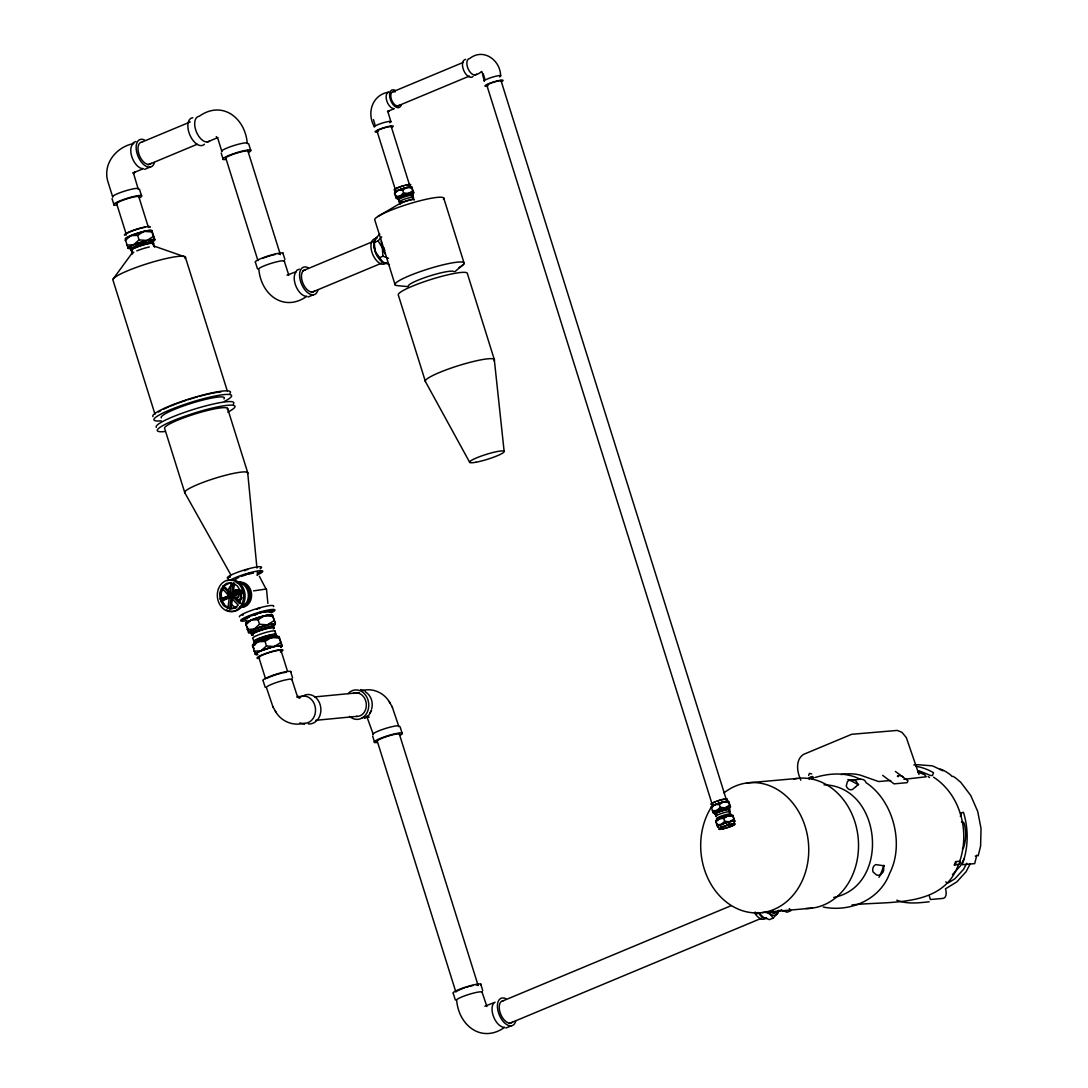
<?xml version="1.0" encoding="UTF-8"?>
<svg xmlns="http://www.w3.org/2000/svg" width="1088" height="1088" viewBox="0 0 1088 1088"><rect width="100%" height="100%" fill="white"/><g stroke="black" fill="none" stroke-linecap="round" stroke-linejoin="round"><path stroke-width="1.5" d="M229.486 595.843L220.062 598.998L219.681 593.246L221.53 588.023L228.113 594.742L229.622 594.606M234.423 595.435L233.879 597.611M255.422 653.058L255.381 654.391L252.525 645.293L253.994 648.516M279.154 638.044L279.194 636.711L282.037 645.796L279.154 638.044L271.388 637.446L265.05 641.39L258.06 641.743L252.484 646.626M732.863 816.258L732.89 815.388L734.726 821.236L732.863 816.258L727.845 815.878L723.806 818.407L719.277 818.638L715.714 821.766L717.59 826.758M715.714 821.766L715.754 820.923M128.248 246.949L128.112 248.295L125.27 239.197A14.035 1.958 -17.4 0 1 138.978 232.75A14.035 1.958 -17.4 0 1 151.83 231.173M248.581 632.672L245.725 623.587M275.346 622.717L275.237 624.077L272.381 614.992L275.346 622.717L273.115 624.675M394.604 193.46L394.672 192.59L396.508 198.424L394.604 193.46L398.194 190.305L402.628 190.101L406.762 187.544L411.726 187.925L413.63 192.902L411.808 187.054L411.726 187.925M713.293 811.934L713.211 812.804L711.375 806.956M730.415 806.398L730.347 807.269L728.511 801.421L730.415 806.398L728.049 808.493M151.803 231.948L151.926 230.602L154.782 239.7L151.803 231.948L144.065 231.363L137.646 235.334L130.737 235.661L125.161 240.557M227.895 608.328L223.584 605.676L220.687 600.97L222.197 600.834L225.094 605.526L229.405 608.192L227.895 608.328L229.228 598.305L230.738 598.155A2.394 1.986 84.5 0 0 232.057 594.456A2.394 1.986 84.5 0 0 228.63 594.728A2.394 1.986 84.5 0 0 230.656 598.169M229.609 608.736L230.942 598.713L232.451 598.563L231.118 608.586L229.609 608.736L234.342 608.206L238.272 605.118L231.69 598.4M232.995 583.236L231.662 593.259L233.172 593.123L234.505 583.086L232.995 583.236L237.306 585.888L240.203 590.594L241.713 590.444M266.37 589.642L259.379 576.327M778.287 910.778L777.73 913.09L773.16 918.095L769.434 919.646L762.402 916.98L759.179 912.818M389.45 264.615L382.418 261.936L374.898 250.838L374.354 242.461L375.224 238.979L379.78 234.002M959.262 864.212A2.366 1.958 84.9 0 0 959.725 861.22L955.631 861.587L954.339 865.014L959.262 864.212L959.725 861.247C969.979 831.613 960.541 794.675 933.572 777.186M978.153 855.862L980.601 846.124L981.036 828.539L977.718 811.444L970.741 795.478L960.731 782.258C958.678 780.817 953.238 775.186 951.891 776.37C951.633 774.874 939.678 767.366 939.638 769.529M223.04 587.874L221.19 593.096L221.571 598.849L220.062 598.998M958.433 864.647C942.956 908.63 888.461 900.66 852.026 904.944M966.742 863.246L963.601 869.244L954.897 878.791L948.314 882.79A2.516 2.081 84.9 0 1 945.88 881.81M970.319 863.614L966.062 871.76L956.746 881.96L945.486 888.814A9.561 5.209 67.4 0 1 942.942 898.402L930.417 899.518L929.288 895.914M371.498 710.777L368.737 715.346L364.711 718.23M113.302 278.773L132.831 252.09M231.078 593.395A2.394 1.986 84.5 0 0 229.935 596.428L228.97 596.7L228.589 595.503L231.35 593.613M232.492 597.924A2.394 1.986 84.5 0 1 229.935 596.428L228.834 595.15L229.214 597.203L230.887 597.829L233.458 596.278L233.022 594.238M374.354 242.461L378.08 240.91L381.752 236.885M230.71 593.028L229.201 593.164L222.618 586.446L226.549 583.358L231.282 582.828L229.949 592.865L231.458 592.715M222.618 586.446L230.833 582.542M952.449 874.616L960.378 865.939L964.009 858.976A2.516 2.081 84.9 0 1 964.417 858.541M856.106 786.515L852.394 789.494A5.739 4.746 84.9 0 1 846.26 785.93L847.443 781.47L850.544 779.688L851.918 780.232A5.331 4.406 84.9 0 1 857.412 783.442L858.622 784.394L856.12 786.502M247.724 569.609L246.731 569.568M269.552 612L273.102 610.83L269.906 612.014M810.832 777.254L812.464 776.519L813.443 777.362M153.231 236.504L146.921 240.448L139.074 239.89L133.593 244.746L126.589 245.113M412.651 190.849L408.585 193.392L403.553 193.025L400.017 196.153L395.515 196.384M273.686 620.881L267.376 624.838L259.529 624.267L254.048 629.136L247.044 629.49M729.354 805.215L725.302 807.758L720.256 807.391L716.734 810.519L712.218 810.75M411.346 194.126L413.712 192.032M245.616 624.947L251.206 620.038L258.114 619.725L264.534 615.74L272.258 616.338M280.582 642.586L274.244 646.544L266.478 645.946L260.862 650.855L253.898 651.182M711.307 807.826L714.898 804.671L719.331 804.467L723.466 801.91L728.43 802.291M733.774 819.169L729.667 821.726L724.717 821.331L721.099 824.486L716.638 824.69M455.042 271.551L463.733 264.18M377.686 216.607L402.043 202.232M133.062 142.814L135.891 141.454M296.494 270.477L299.336 269.103M259.311 608.654C261.65 607.308 254.646 609.416 257.122 609.334M133.865 143.521C116.022 146.798 101.986 164.492 108.202 182.594L112.771 197.186M142.392 141.889L190.21 121.951M147.846 164.859L197.2 144.269M207.318 141.97L217.94 137.537M144.636 169.347L149.858 167.171M393.054 91.691L463.366 62.356M397.555 106.039L469.431 76.065M474.98 74.977C484.486 72.624 480.08 66.069 484.364 81.206A8.758 1.224 -17.4 0 1 493.83 76.745A8.758 1.224 -17.4 0 1 499.623 76.894M295.759 271.823L287.069 275.196M302.899 270.776L373.102 241.482M379.195 257.774L382.922 256.224L388.47 258.305M311.454 292.441L381.657 263.16M308.067 297.01L313.303 294.821M240.394 591.002L232.288 593.898L240.203 590.594M221.571 598.849L229.5 595.544M220.687 600.97L228.602 597.666M240.829 592.579L232.914 595.884L242.338 592.43L240.829 592.579L241.21 598.318L239.36 603.541L232.778 596.822L234.287 596.673L240.87 603.405M222.197 600.834L228.793 598.074C240.38 599.882 225.162 585.276 228.888 598.033M811.58 778.573L813.715 777.689M495.108 1002.211L484.881 1006.223M502.33 1001.123L731.068 905.706M960.486 813.443L963.438 812.219A68.857 56.889 84.9 0 1 962.159 864.742L974.685 863.627L976.806 855.168A1.741 1.442 84.9 0 1 975.256 856.093M509.334 1023.454L761.573 918.231M774.098 912.995L778.804 911.037A11.818 6.446 67.4 0 0 781.075 909.949M505.893 1028.038L511.115 1025.848M230.207 576.45L229.133 577.062L230.248 576.939M232.859 580.475L233.934 579.931L231.445 580.407M242.352 615.21L243.277 614.91M246.269 569.69L244.283 570.602L245.385 570.479M253.558 590.866L266.478 588.989L267.893 603.486M833.68 897.45C891.018 886.38 882.341 786.094 824.038 784.815M815.075 777.512C829.831 772.97 846.6 772.072 860.567 779.457M235.851 608.07L231.118 608.586M929.166 901.789C918.517 902.904 906.916 904.359 896.784 900.198M228.766 595.163L230.112 595.027M229.214 597.203L232.234 597.693L230.887 597.829M296.834 696.837L304.558 696.102M362.712 690.513C373.388 687.67 384.812 693.301 389.912 702.875M314.636 696.918L359.394 692.621M315.765 720.31L357.204 716.326M362.209 717.645L369.186 717.142L366.629 716.258M913.798 764.986L916.926 764.701M747.198 782.911L796.974 778.464M851.918 780.232C856.202 780.314 864.022 776.628 866.062 782.653C893.697 800.958 904.414 844.519 889.726 873.161C880.083 899.79 849.946 912.574 823.262 907.025M890.705 780.518L878.56 781.538L860.091 775.037A66.001 54.522 84.9 0 0 841.133 774.574M903.91 779.334L926.255 776.778L924.678 774.738L917.769 771.895M762.239 912.587L812.029 908.126M898.348 776.655C894.744 775.975 901.884 774.33 903.108 777.131M232.206 598.618L230.112 597.53M917.633 764.714L932.498 765.857L942.942 770.78M408.218 286.661L397.242 285.614A36.23 5.046 -17.4 0 1 432.793 267.58A36.23 5.046 -17.4 0 1 459.041 267.553M810.818 777.254L809.159 777.566L809.173 779.144M360.672 689.574L365.323 691.057M299.894 722.84L304.558 724.309M297.31 697.19L299.88 698.074M153.408 245.861L185.314 256.999L227.297 390.932M230.003 593.735L231.676 594.374L232.125 596.414M765.68 912.302L769.842 913.879L773.16 918.095M781.578 910.098L787.127 912.234L790.854 910.683L789.249 908.575M216.267 136.585L217.845 138.611L221.938 151.654A13.614 1.89 -17.4 0 1 234.097 145.479A13.614 1.89 -17.4 0 1 247.425 143.684M232.342 592.702L233.512 593.382M918.762 770.712L930.702 775.526L932.47 775.499L933.518 772.698A68.857 56.889 84.9 0 0 916.001 766.306M895.397 771.446L908.018 780.871L907.134 782.68L894.023 783.85L882.654 775.363M928.132 776.506L929.478 777.553M299.064 697.68L296.902 694.974L291.856 679.252M224.128 586.296L229.622 591.899M811.689 773.949L809.431 773.364L808.615 775.404M366.955 716.897L373.361 734.631A13.614 1.89 -17.4 0 1 385.519 728.457A13.614 1.89 -17.4 0 1 398.847 726.662M275.305 711.008C280.65 721.194 292.862 726.376 303.946 723.234A13.614 11.261 84.5 0 0 315.37 707.866A13.614 11.261 84.5 0 0 300.22 696.796M236.286 594.592L236.246 596.02L235.212 595.775M486.907 1006.522L481.998 991.902M378.08 240.91L382.337 247.724L382.922 256.224M392.238 706.942L398.657 725.954M292.046 679.973A13.614 1.89 -17.4 0 0 278.718 681.754A13.614 1.89 -17.4 0 0 266.56 687.929L272.979 706.955M389.137 701.515L392.455 707.309M272.775 706.588L276.08 712.368M227.31 409.632A33.075 4.61 -17.4 0 0 196.996 413.358A33.075 4.61 -17.4 0 0 164.682 428.577L184.838 492.85L230.806 574.804M504.125 451.275L494.278 359.394L467.228 273.074A36.23 5.046 -17.4 0 0 429.257 280.01A36.23 5.046 -17.4 0 0 398.385 295.27L425.435 381.602L469.703 462.373M288.796 275.114L284.186 260.875M918.979 774.479L906.331 737.623L902.006 732.36L897.369 730.415L851.714 734.291L803.542 754.392C794.893 759.995 797.205 772.412 800.836 780.232M500.63 75.63C500.33 60.071 483.33 47.736 469.785 58.439A8.758 4.774 67.4 0 0 468.085 68.789A8.758 4.774 67.4 0 0 476.653 74.174M500.915 80.335L726.539 800.292M728.579 806.779L730.102 811.648M723.806 818.407L724.717 821.331M719.331 804.467L720.256 807.391M483.249 73.834L484.772 78.69M486.812 85.177L711.919 803.515M714.462 811.621L715.986 816.49A7.589 1.061 -17.4 0 1 724.186 812.614A7.589 1.061 -17.4 0 1 729.218 812.75M716.693 822.977L717.618 825.901M443.7 197.975L463.978 262.725M390.81 121.434L388.035 112.186L389.069 110.704L387.423 111.506L394.25 108.65A8.758 4.774 67.4 0 1 386.757 100.858A8.758 4.774 67.4 0 1 389.069 92.113C372.137 94.37 366.289 113.451 374.544 127.01A8.758 1.224 -17.4 0 1 384.01 122.563A8.758 1.224 -17.4 0 1 389.803 122.713M391.095 126.113L409.836 185.953M411.876 192.426L413.386 197.268M402.628 190.101L403.553 193.025M373.429 119.639L374.952 124.494M376.978 130.954L395.733 190.794M397.759 197.268L399.282 202.11M395.148 284.92L374.857 220.17A36.23 5.046 -17.4 0 1 410.244 203.497A36.23 5.046 -17.4 0 1 443.442 199.43M248.635 143.67L250.634 150.049M282.921 253.069L284.92 259.447M247.234 142.977C245.072 117.844 222.142 99.974 199.254 116.253A13.614 7.426 67.4 0 0 196.602 132.342A13.614 7.426 67.4 0 0 209.93 140.719M247.683 150.307L280.391 254.687M225.733 157.842L257.938 260.617M221.204 153.082L223.203 159.46M257.489 268.858L255.49 262.48A14.756 2.054 -17.4 0 1 268.668 255.789A14.756 2.054 -17.4 0 1 283.125 253.844M400.058 726.648L402.057 733.026M480.733 984.096L482.732 990.474M399.146 733.407L478.176 985.592M377.196 740.942L455.709 991.508M372.626 736.059L374.626 742.438M455.301 999.886L453.302 993.507A14.756 2.054 -17.4 0 1 466.494 986.816A14.756 2.054 -17.4 0 1 480.95 984.871M227.542 408.313L247.683 472.586L256.958 568.099M139.468 189.203L141.467 195.582M290.591 671.446L292.59 677.824M138.067 188.51L133.742 174.121L133.77 172.842L133.729 173.658L135.361 171.822L132.79 173.06L143.426 168.626A13.614 7.426 67.4 0 1 132.695 158.998A13.614 7.426 67.4 0 1 132.75 144.16M138.462 195.663L148.417 227.433M152.402 240.135L154.387 246.5A11.818 1.646 -17.4 0 1 154.55 247.112M274.883 630.972L276.896 637.432M280.949 650.352L287.531 671.35M265.05 641.39L266.478 645.946M137.646 235.334L139.074 239.89M258.114 619.725L259.529 624.267M116.498 203.198L126.466 234.967M130.438 247.67L132.437 254.021A11.818 1.646 -17.4 0 1 133.797 252.307M254.946 644.966L252.919 638.506A11.818 1.646 -17.4 0 1 263.473 633.148A11.818 1.646 -17.4 0 1 275.046 631.598M258.998 657.886L265.581 678.885M247.275 626.783L248.703 631.326M112.037 198.614L114.036 204.993M265.159 687.235L263.16 680.857A14.756 2.054 -17.4 0 1 276.352 674.166A14.756 2.054 -17.4 0 1 290.795 672.221M154.999 414.242L113.03 280.31A38.039 5.29 -17.4 0 1 150.185 262.793A38.039 5.29 -17.4 0 1 185.055 258.522M257.285 571.458L257.611 574.804M715.51 814.232A7.575 1.061 -17.4 0 1 722.65 810.56A7.575 1.061 -17.4 0 1 728.878 810.22M717.971 818.802A7.575 1.061 -17.4 0 1 722.894 815.524A7.575 1.061 -17.4 0 1 730.415 814.749M715.142 813.552A7.738 1.074 -17.4 0 1 722.432 809.812A7.738 1.074 -17.4 0 1 728.783 809.458M716.598 814.422A7.575 1.061 -17.4 0 1 720.582 811.458A7.575 1.061 -17.4 0 1 729.558 809.934M717.142 819.618A7.738 1.074 -17.4 0 1 724.064 815.946A7.738 1.074 -17.4 0 1 730.782 815.456M714.802 812.954A9.017 1.251 -17.4 0 1 716.135 810.778A9.017 1.251 -17.4 0 1 727.777 807.255A9.017 1.251 -17.4 0 1 728.457 808.819M712.123 804.467A8.704 1.21 -17.4 0 1 717.726 800.822A8.704 1.21 -17.4 0 1 727.246 799.422M712.014 806.997A8.704 1.21 -17.4 0 1 720.691 802.699A8.704 1.21 -17.4 0 1 727.301 802.522M711.906 807.133A9.017 1.251 -17.4 0 1 720.188 802.808A9.017 1.251 -17.4 0 1 727.804 802.318M717.182 803.937A8.119 1.129 -17.4 0 1 723.112 802.142M727.192 801.543A8.119 1.129 -17.4 0 1 727.6 802.033M728.362 807.636A7.385 1.034 -17.4 0 1 728.212 808.506M715.197 812.437A7.385 1.034 -17.4 0 1 718.42 810.125A7.385 1.034 -17.4 0 1 727.491 807.65M712.218 804.086A7.589 1.061 -17.4 0 1 715.265 801.883M716.978 801.244A7.589 1.061 -17.4 0 1 724.064 799.313M716.271 821.086A9.017 1.251 -17.4 0 1 723.438 817.115A9.017 1.251 -17.4 0 1 732.822 815.755M718.379 825.942A8.704 1.21 -17.4 0 1 729.069 821.916A8.704 1.21 -17.4 0 1 733.938 822.052M729.599 824.106A8.704 1.21 -17.4 0 1 727.518 824.826M718.597 826.839A8.704 1.21 -17.4 0 1 717.89 826.418M718.107 826.934A9.017 1.251 -17.4 0 1 726.39 822.61A9.017 1.251 -17.4 0 1 734.019 822.12M729.232 824.282A9.017 1.251 -17.4 0 1 727.042 825.03M722.595 826.282A9.017 1.251 -17.4 0 1 720.718 826.69M728.919 824.255A8.119 1.129 -17.4 0 1 726.947 824.935M721.602 824.432A8.119 1.129 -17.4 0 1 729.327 821.943M717.74 820.556A7.385 1.034 -17.4 0 1 717.359 820.121M717.89 819.686A7.385 1.034 -17.4 0 1 730.034 815.769M488.118 85.653A7.589 1.061 -17.4 0 1 492.32 82.634A7.589 1.061 -17.4 0 1 501.16 81.178M473.09 76.432A9.493 5.168 67.4 0 1 463.801 70.598A9.493 5.168 67.4 0 1 465.65 59.378M486.662 86.265A9.493 1.319 -17.4 0 1 487.778 84.102A9.493 1.319 -17.4 0 1 499.718 80.376A9.493 1.319 -17.4 0 1 501.718 81.559M378.284 131.471A7.616 1.061 -17.4 0 1 382.5 128.438A7.616 1.061 -17.4 0 1 391.367 126.983M399.282 105.223A7.589 4.134 67.4 0 1 391.326 99.158A7.589 4.134 67.4 0 1 395.134 91.963M376.842 132.07A9.493 1.319 -17.4 0 1 377.958 129.907A9.493 1.319 -17.4 0 1 389.898 126.181A9.493 1.319 -17.4 0 1 391.898 127.364M401.322 104.734A9.493 5.168 67.4 0 1 394.577 106.175A9.493 5.168 67.4 0 1 389.572 94.71A9.493 5.168 67.4 0 1 395.026 90.263M398.956 200.083A7.575 1.061 -17.4 0 1 406.708 196.194A7.575 1.061 -17.4 0 1 411.373 196.534M399.772 204.095A7.575 1.061 -17.4 0 1 407.32 200.573A7.575 1.061 -17.4 0 1 414.12 199.784M398.439 199.186A7.738 1.074 -17.4 0 1 405.715 195.432A7.738 1.074 -17.4 0 1 412.08 195.092M399.881 204.027A7.575 1.061 -17.4 0 1 411.522 199.757M412.842 199.553A7.575 1.061 -17.4 0 1 414.242 199.648M398.099 198.574A9.017 1.251 -17.4 0 1 399.432 196.398A9.017 1.251 -17.4 0 1 411.074 192.889A9.017 1.251 -17.4 0 1 411.754 194.439M395.42 190.101A8.704 1.21 -17.4 0 1 402.098 186.102A8.704 1.21 -17.4 0 1 409.795 185.599M395.311 192.63A8.704 1.21 -17.4 0 1 402.9 188.659A8.704 1.21 -17.4 0 1 411.346 187.612M395.189 192.753A9.017 1.251 -17.4 0 1 402.356 188.782A9.017 1.251 -17.4 0 1 411.74 187.422M400.479 189.57A8.119 1.129 -17.4 0 1 406.409 187.775M410.951 187.326A8.119 1.129 -17.4 0 1 410.897 187.653M398.48 198.07A7.385 1.034 -17.4 0 1 405.266 194.534A7.385 1.034 -17.4 0 1 411.509 194.126M405.81 185.246A7.589 1.061 -17.4 0 1 409.51 185.341M395.515 189.72A7.589 1.061 -17.4 0 1 395.366 189.19M396.018 188.714A7.589 1.061 -17.4 0 1 404.029 185.694M402.533 201.797A7.589 1.061 -17.4 0 1 400.153 201.008A7.589 1.061 -17.4 0 1 410.135 197.581A7.589 1.061 -17.4 0 1 412.515 198.383M425.435 381.602A36.23 5.046 -17.4 0 1 460.822 364.929A36.23 5.046 -17.4 0 1 494.034 360.849M408.408 286.334A23.977 3.332 -17.4 0 1 428.835 276.243A23.977 3.332 -17.4 0 1 453.968 271.646M131.702 250.526A11.791 1.646 -17.4 0 1 142.8 244.814A11.791 1.646 -17.4 0 1 152.497 244.283M131.131 249.465A12.022 1.673 -17.4 0 1 140.95 244.106A12.022 1.673 -17.4 0 1 153.245 242.393M131.947 250.866A11.791 1.646 -17.4 0 1 142.514 245.262A11.791 1.646 -17.4 0 1 152.755 244.514M130.587 248.526A14.035 1.958 -17.4 0 1 140.066 242.379A14.035 1.958 -17.4 0 1 153.68 241.074M125.011 235.294A13.532 1.877 -17.4 0 1 136.83 229.119A13.532 1.877 -17.4 0 1 149.967 227.487M125.678 238.938A13.532 1.877 -17.4 0 1 139.754 232.587A13.532 1.877 -17.4 0 1 151.205 231.472M131.199 247.738A11.478 1.605 -17.4 0 1 131.43 246.378M135.021 244.61A11.478 1.605 -17.4 0 1 145.928 241.101M148.362 240.57A11.478 1.605 -17.4 0 1 152.279 240.938M126.072 234.45A11.818 1.646 -17.4 0 1 126.344 233.92M127.35 233.186A11.818 1.646 -17.4 0 1 145.003 227.31M385.465 254.252A14.035 7.643 67.4 0 1 381.317 241.006M386.458 262.562A13.532 7.371 67.4 0 1 372.858 254.687A13.532 7.371 67.4 0 1 375.958 238.639M381.902 261.134A13.532 7.371 67.4 0 1 379.726 259.094M377.754 256.428A13.532 7.371 67.4 0 1 376.122 253.327M375.673 252.239A13.532 7.371 67.4 0 1 377.318 237.687M386.906 263.337A14.035 7.643 67.4 0 1 375.51 252.566A14.035 7.643 67.4 0 1 376.706 237.47M384.866 250.376A11.478 6.256 67.4 0 1 383.765 247.588M284.376 261.596A13.614 1.89 -17.4 0 0 271.048 263.391A13.614 1.89 -17.4 0 0 258.89 269.552C261.052 294.685 283.968 312.555 306.857 296.29A13.614 7.426 67.4 0 1 296.14 286.647A13.614 7.426 67.4 0 1 296.194 271.81M262.562 258.414A11.846 1.646 -17.4 0 1 270.994 255.517M272.422 255.136A11.846 1.646 -17.4 0 1 275.128 254.483M278.365 253.953A11.846 1.646 -17.4 0 1 280.214 253.994M314.69 290.945A11.818 6.446 67.4 0 1 303.117 283.682A11.818 6.446 67.4 0 1 305.429 269.715M317.859 290.183A14.756 8.051 67.4 0 1 307.36 292.427A14.756 8.051 67.4 0 1 299.581 274.584A14.756 8.051 67.4 0 1 308.054 267.689M225.937 158.522A11.818 1.646 -17.4 0 1 236.49 153.163A11.818 1.646 -17.4 0 1 248.064 151.613M204.394 144.242A14.756 8.051 67.4 0 1 189.938 135.157A14.756 8.051 67.4 0 1 192.821 117.708M225.502 159.514A14.756 2.054 -17.4 0 1 227.229 156.169A14.756 2.054 -17.4 0 1 245.806 150.362A14.756 2.054 -17.4 0 1 248.921 152.198M112.581 196.479A13.614 1.89 -17.4 0 1 127.473 190.264A13.614 1.89 -17.4 0 1 138.258 189.23M151.259 163.322A11.846 6.46 67.4 0 1 139.658 156.033A11.846 6.46 67.4 0 1 141.97 142.025M116.77 204.054A11.818 1.646 -17.4 0 1 127.323 198.696A11.818 1.646 -17.4 0 1 138.897 197.146M154.414 162.52A14.756 8.051 67.4 0 1 143.915 164.778A14.756 8.051 67.4 0 1 136.136 146.934A14.756 8.051 67.4 0 1 144.609 140.039M116.334 205.061A14.756 2.054 -17.4 0 1 118.062 201.702A14.756 2.054 -17.4 0 1 136.639 195.894A14.756 2.054 -17.4 0 1 139.754 197.73M136.789 250.893A11.818 1.646 -17.4 0 1 149.328 246.976M962.418 848.912A2.516 2.081 84.9 0 0 963.587 847.647A34.952 28.873 84.9 0 0 964.172 823.534A2.516 2.081 84.9 0 0 961.479 821.957M961.003 813.334A2.516 2.081 84.9 0 1 960.269 816.245M723.969 792.907A65.28 53.938 84.9 0 1 807.799 837.733A65.28 53.938 84.9 0 1 742.465 910.71A65.28 53.938 84.9 0 1 711.566 806.766M793.9 778.967A65.28 53.938 84.9 0 1 858.201 838.318A65.28 53.938 84.9 0 1 805.759 908.494M847.892 779.498A65.035 53.734 84.9 0 1 858.051 784.774M883.864 865.3A65.035 53.734 84.9 0 1 878.995 877.322M955.631 861.587A2.366 1.958 84.9 0 1 954.339 865.014M184.838 492.85A33.075 4.61 -17.4 0 1 217.138 477.632A33.075 4.61 -17.4 0 1 247.452 473.919M164.642 431.569A40.678 5.658 -17.4 0 1 170.054 422.049A40.678 5.658 -17.4 0 1 221.911 406.096A40.678 5.658 -17.4 0 1 227.8 412.162M156.359 427.326A40.678 5.658 -17.4 0 1 196.085 408.612A40.678 5.658 -17.4 0 1 233.349 404.042M161.323 417.846A33.075 4.61 -17.4 0 1 193.637 402.628A33.075 4.61 -17.4 0 1 223.951 398.915M161.282 420.838A40.678 5.658 -17.4 0 1 166.695 411.318A40.678 5.658 -17.4 0 1 218.552 395.366A40.678 5.658 -17.4 0 1 224.427 401.431M152.986 416.609A40.678 5.658 -17.4 0 1 192.726 397.882A40.678 5.658 -17.4 0 1 229.99 393.312M158.467 412.053A38.039 5.29 -17.4 0 1 160.684 410.734M163.431 409.292A38.039 5.29 -17.4 0 1 168.83 406.817M170.326 406.191A38.039 5.29 -17.4 0 1 177.208 403.471M178.677 402.941A38.039 5.29 -17.4 0 1 186.334 400.275M187.898 399.772A38.039 5.29 -17.4 0 1 197.377 396.902M198.927 396.467A38.039 5.29 -17.4 0 1 221.068 391.857M232.274 593.939A5.386 4.461 84.5 0 1 239.605 591.287M240.366 592.375A5.386 4.461 84.5 0 1 236.926 600.562M238.544 593.341A2.992 2.475 84.5 0 1 235.81 597.965M234.614 593.395A2.992 2.475 84.5 0 1 237.483 592.416M237.701 593.422A2.992 2.475 84.5 0 1 236.871 598.019A2.992 2.475 84.5 0 1 233.376 595.694M233.77 593.477A2.992 2.475 84.5 0 1 236.654 592.498M234.641 591.355A5.386 4.461 84.5 0 1 240.951 591.151M241.713 592.253A5.386 4.461 84.5 0 1 242.23 593.531M241.985 597.625A5.386 4.461 84.5 0 1 238.272 600.44M237.714 582.461A12.58 10.39 84.5 0 1 249.628 593.436A12.58 10.39 84.5 0 1 240.951 607.403A12.58 10.39 84.5 0 0 250.199 594.034A12.58 10.39 84.5 0 0 238.762 582.352M236.885 607.485A12.58 10.39 84.5 0 1 231.853 604.928M227.705 596.55A12.58 10.39 84.5 0 1 231.445 585.004M236.382 582.597A12.58 10.39 84.5 0 1 248.282 593.572A12.58 10.39 84.5 0 1 239.605 607.526M230.003 580.285A17.966 2.502 -17.4 0 1 255.898 571.309A17.966 2.502 -17.4 0 1 256.89 575.076M228.385 578.435A17.966 2.502 -17.4 0 1 244.895 569.826A17.966 2.502 -17.4 0 1 260.086 568.847M235.552 579.945A10.785 1.496 -17.4 0 1 238.938 577.415M241.182 576.504A10.785 1.496 -17.4 0 1 246.418 574.75M249.057 574.029A10.785 1.496 -17.4 0 1 253.463 573.131M240.094 582.23A12.58 10.39 84.5 0 1 251.586 595.558A12.58 10.39 84.5 0 1 239.537 607.077M248.771 592.729A11.084 9.153 84.5 0 1 248.622 598.441M246.133 603.201A11.084 9.153 84.5 0 1 244.188 604.806M227.256 580.638A15.871 13.124 84.5 0 1 245.099 596.646A15.871 13.124 84.5 0 1 226.603 609.865M232.098 593.314A2.394 1.986 84.5 0 1 232.601 593.504M233.757 595.49A2.394 1.986 84.5 0 1 233.335 597.23M246.99 620.663A17.966 2.502 -17.4 0 1 244.501 617.739A17.966 2.502 -17.4 0 1 268.627 609.96A17.966 2.502 -17.4 0 1 271.13 612.87M239.496 616.855A17.966 2.502 -17.4 0 1 257.054 608.586A17.966 2.502 -17.4 0 1 273.51 606.56M253.898 615.318A11.084 1.537 -17.4 0 1 256.564 614.394M247.316 618.732A11.084 1.537 -17.4 0 1 247.33 618.31M248.05 617.671A11.084 1.537 -17.4 0 1 249.451 616.882M253.803 615.046A11.084 1.537 -17.4 0 1 256.482 614.108M264.289 612.041A11.084 1.537 -17.4 0 1 268.301 611.891M253.83 641.947A11.791 1.646 -17.4 0 1 265.146 636.562A11.791 1.646 -17.4 0 1 276.175 635.134M252.43 635.338A11.791 1.646 -17.4 0 1 262.997 629.734A11.791 1.646 -17.4 0 1 273.238 628.986M254.714 643.375A12.022 1.673 -17.4 0 1 265.499 637.663A12.022 1.673 -17.4 0 1 275.944 636.902M253.545 634.984A11.791 1.646 -17.4 0 1 260.358 630.238A11.791 1.646 -17.4 0 1 273.877 628.062M254.334 641.825A11.791 1.646 -17.4 0 1 263.949 636.575A11.791 1.646 -17.4 0 1 276.012 634.889M251.627 633.937A12.022 1.673 -17.4 0 1 261.446 628.592A12.022 1.673 -17.4 0 1 273.741 626.865M253.341 645.578A14.035 1.958 -17.4 0 1 264.493 639.39A14.035 1.958 -17.4 0 1 279.099 637.269M258.196 658.498A13.532 1.877 -17.4 0 1 271.211 651.726A13.532 1.877 -17.4 0 1 280.473 651.998M256.945 654.527A13.532 1.877 -17.4 0 1 268.274 648.258A13.532 1.877 -17.4 0 1 280.813 647.074M257.856 654.622A14.035 1.958 -17.4 0 1 267.335 648.489A14.035 1.958 -17.4 0 1 280.949 647.183M257.448 654.214A12.634 1.754 -17.4 0 1 257.706 652.718M264.411 649.699A12.634 1.754 -17.4 0 1 270.626 647.7M278.487 646.027A12.634 1.754 -17.4 0 1 280.622 646.734M254.959 644.518A11.478 1.605 -17.4 0 1 255.027 644.069M261.95 640.642A11.478 1.605 -17.4 0 1 267.594 638.819M270.341 638.098A11.478 1.605 -17.4 0 1 272.775 637.582M259.692 657.941A11.818 1.646 -17.4 0 1 269.579 652.474A11.818 1.646 -17.4 0 1 280.527 651.44M245.466 619.684A13.532 1.877 -17.4 0 1 257.285 613.496A13.532 1.877 -17.4 0 1 270.422 611.878M246.718 623.655A13.532 1.877 -17.4 0 1 258.522 617.481A13.532 1.877 -17.4 0 1 271.674 615.849M251.056 632.903A14.035 1.958 -17.4 0 1 252.28 629.911A14.035 1.958 -17.4 0 1 269.416 624.376A14.035 1.958 -17.4 0 1 274.135 625.464M246.541 623.859A14.035 1.958 -17.4 0 1 259.434 617.127A14.035 1.958 -17.4 0 1 271.293 616.366M251.002 631.897A11.478 1.605 -17.4 0 1 256.686 628.51A11.478 1.605 -17.4 0 1 268.818 624.961M270.79 624.675A11.478 1.605 -17.4 0 1 272.734 625.328M246.799 618.31A11.818 1.646 -17.4 0 1 249.506 616.692M251.777 615.699A11.818 1.646 -17.4 0 1 263.051 612.177M265.458 611.701A11.818 1.646 -17.4 0 1 269.09 611.782M267.267 678.191A11.818 1.646 -17.4 0 1 281.493 673.159M282.785 672.874A11.818 1.646 -17.4 0 1 286.022 672.343M304.3 695.286A14.756 12.199 84.5 0 1 320.715 707.295A14.756 12.199 84.5 0 1 308.339 723.955M365.568 692.022A13.614 11.261 84.5 0 1 371.661 708.995M371.266 710.206A13.614 11.261 84.5 0 1 369.716 713.17M377.332 741.513A11.846 1.646 -17.4 0 1 387.913 736.141A11.846 1.646 -17.4 0 1 399.514 734.577M353.056 693.478A11.818 9.765 84.5 0 1 366.207 703.079A11.818 9.765 84.5 0 1 356.293 716.421M376.924 742.506A14.756 2.054 -17.4 0 1 378.651 739.146A14.756 2.054 -17.4 0 1 397.229 733.339A14.756 2.054 -17.4 0 1 400.357 735.175M348.146 693.586A14.756 12.199 84.5 0 1 364.861 694.198A14.756 12.199 84.5 0 1 366.044 714.34A14.756 12.199 84.5 0 1 349.479 716.353M482.188 992.623A13.614 1.89 -17.4 0 0 468.874 994.418A13.614 1.89 -17.4 0 0 456.702 1000.593C458.878 1025.712 481.794 1043.582 504.682 1027.317A13.614 7.426 67.4 0 1 493.966 1017.674A13.614 7.426 67.4 0 1 494.006 1002.837M512.53 1021.999A11.846 6.46 67.4 0 1 500.915 1014.71A11.846 6.46 67.4 0 1 503.241 1000.715M455.886 991.943A11.818 1.646 -17.4 0 1 464.413 987.931M465.854 987.455A11.818 1.646 -17.4 0 1 468.806 986.558M470.234 986.163A11.818 1.646 -17.4 0 1 472.94 985.524M476.163 984.994A11.818 1.646 -17.4 0 1 477.999 985.034M515.685 1021.21A14.756 8.051 67.4 0 1 505.186 1023.454A14.756 8.051 67.4 0 1 497.406 1005.625A14.756 8.051 67.4 0 1 505.866 998.716M778.641 910.534A11.791 6.433 67.4 0 1 771.977 910.982M777.838 911.105A12.022 6.555 67.4 0 1 771.038 911.567M779.035 910.207A11.791 6.433 67.4 0 1 772.494 911.037M766.442 917.606A13.532 7.371 67.4 0 1 754.474 912.832M761.886 916.178A13.532 7.371 67.4 0 1 759.71 914.138M778.668 910.86A14.035 7.643 67.4 0 1 767.557 911.921M766.89 918.381A14.035 7.643 67.4 0 1 758.01 912.41M775.132 912.342A11.478 6.256 67.4 0 1 769.91 911.717M756.826 914.342A11.818 6.446 67.4 0 1 755.113 912.016M784.666 910.955A14.035 7.643 67.4 0 1 782.49 910.71M883.946 865.79L883.538 867.422A5.331 4.406 84.9 0 1 881.062 873.95L880.314 875.378L876.588 875.065L872.998 871.869A5.739 4.746 84.9 0 1 875.758 864.593L883.946 865.79M245.63 574.396L249.07 573.471L245.63 574.396M257.516 573.063L260.943 572.07L257.516 573.063M242.638 619.616L246.078 618.623L242.638 619.616M257.788 613.156L261.229 612.231L257.788 613.156M722.119 829.07A8.704 1.21 -17.4 0 0 735.23 824.146A8.704 1.21 -17.4 0 0 723.52 826.458A8.704 1.21 -17.4 0 0 722.119 829.07M722.731 828.757A7.589 1.061 -17.4 0 0 734.169 824.446A7.589 1.061 -17.4 0 0 723.955 826.472A7.589 1.061 -17.4 0 0 722.731 828.757M476 462.223A18.115 2.516 -17.4 0 0 504.002 452.01A18.115 2.516 -17.4 0 0 480.746 456.253A18.115 2.516 -17.4 0 0 476 462.223M218.443 588.798A15.871 13.124 84.5 0 0 231.812 611.592A15.871 13.124 84.5 0 0 241.087 586.962A15.871 13.124 84.5 0 0 218.443 588.798"/></g></svg>
